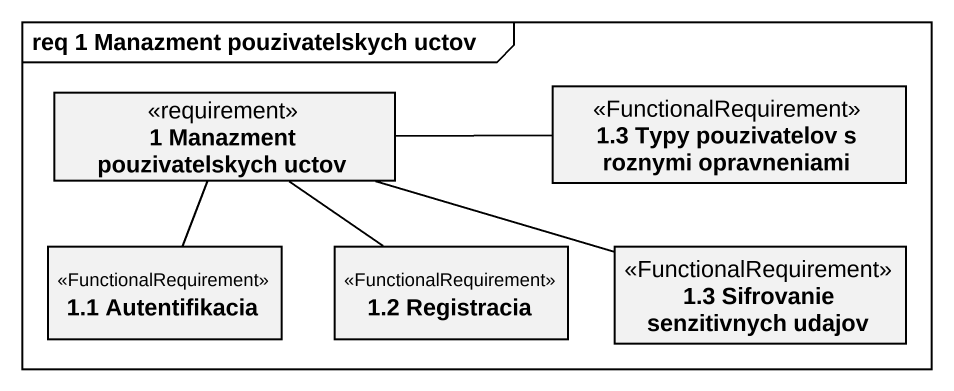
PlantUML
@startuml
mainframe req 1 Manazment pouzivatelskych uctov
hide circle
hide empty members
class "1 Manazment pouzivatelskych uctov" as r1_Manazment_pouzivatelskych <<requirement>>
class "1.3 Typy pouzivatelov s roznymi opravneniami" as r1_3_Typy_pouzivatelov_s <<FunctionalRequirement>>
class "1.1 Autentifikacia" as r1_1_Autentifikacia <<FunctionalRequirement>>
class "1.2 Registracia" as r1_2_Registracia <<FunctionalRequirement>>
class "1.3 Sifrovanie senzitivnych udajov" as r1_3_Sifrovanie_senzitivnych <<FunctionalRequirement>>
r1_3_Typy_pouzivatelov_s -left- r1_Manazment_pouzivatelskych
r1_1_Autentifikacia -up- r1_Manazment_pouzivatelskych
r1_2_Registracia -up- r1_Manazment_pouzivatelskych
r1_3_Sifrovanie_senzitivnych -left- r1_Manazment_pouzivatelskych
@enduml
